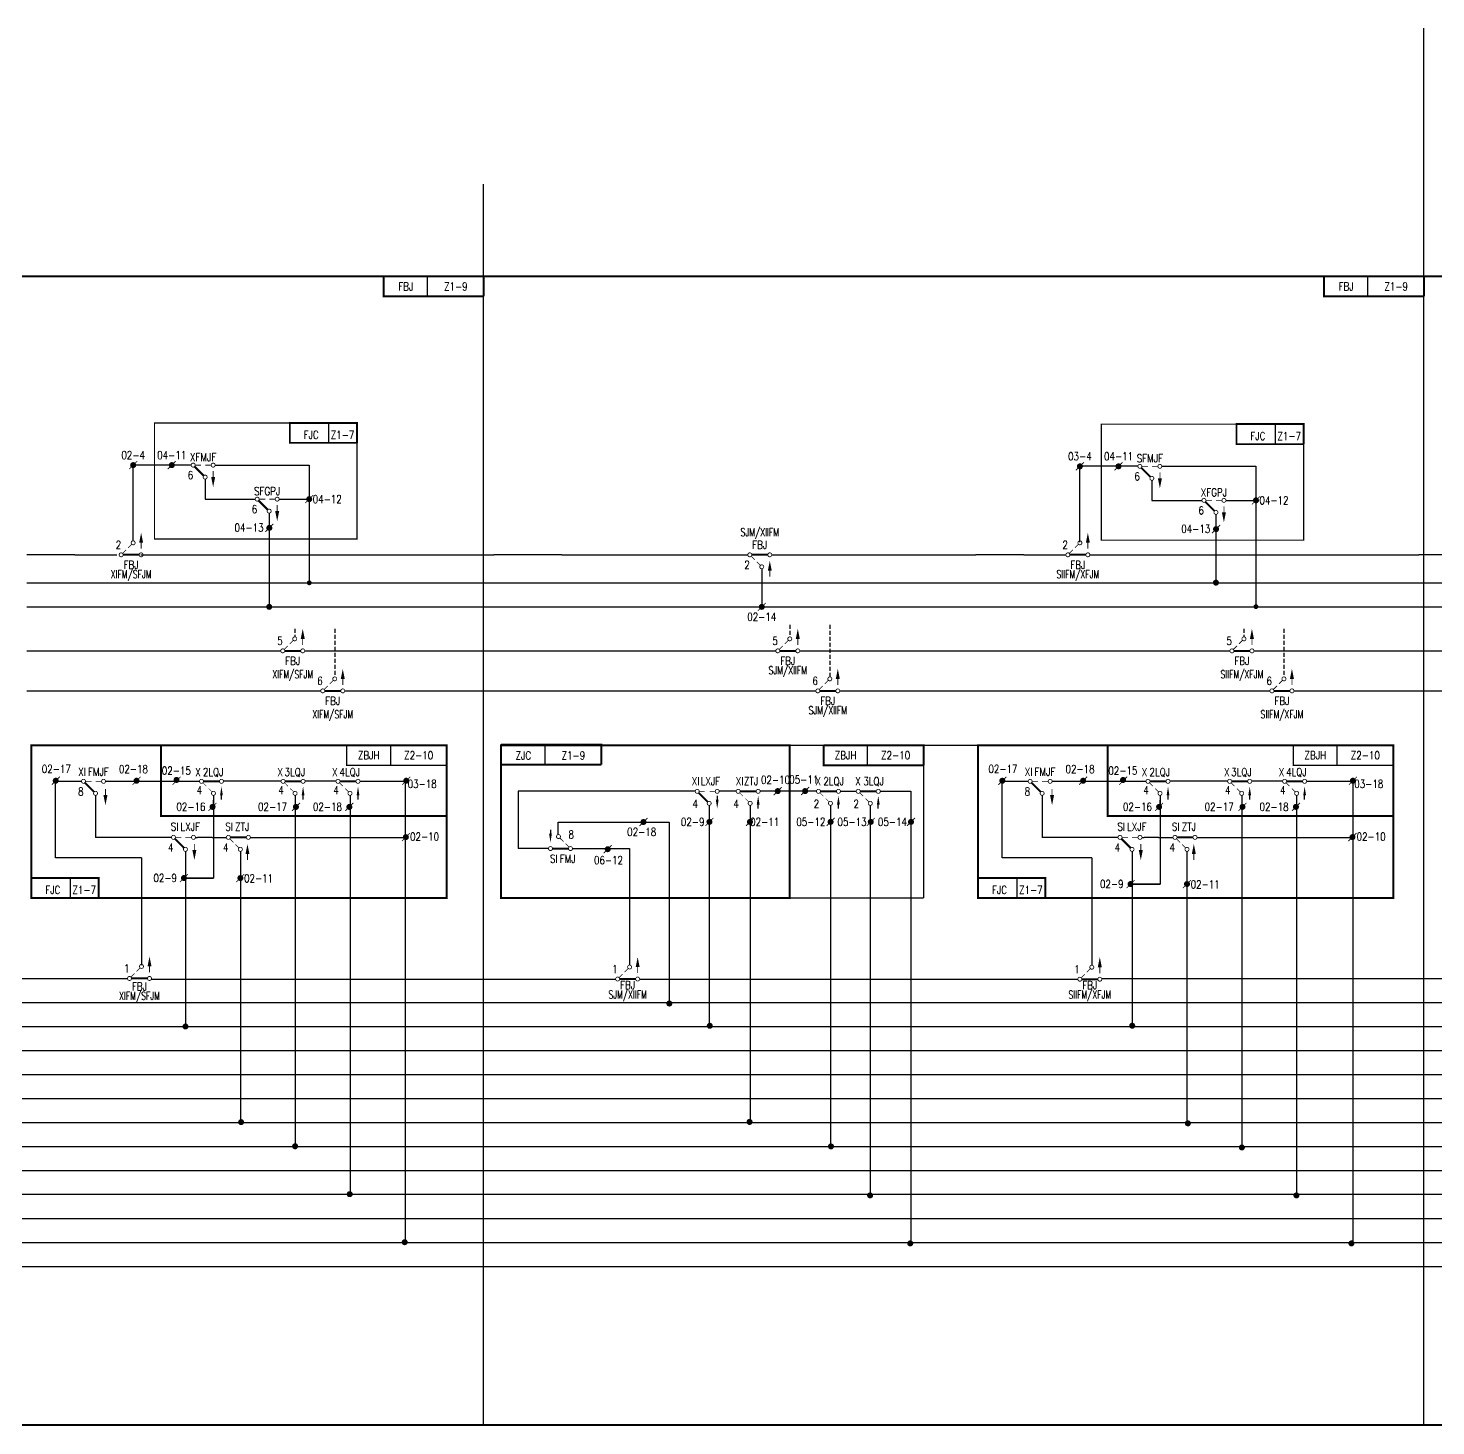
# Model space of a CAD drawing. Extents: x 0 to 1048, y 0 to 349.
# Drawn here: x 266.2 to 618, y -0.3 to 349 of the extents above; entities that cross this region are included whole.
import ezdxf
from ezdxf.enums import TextEntityAlignment as Align

# ---------------------------------------------------------------- set-up
doc = ezdxf.new("R2010")
doc.units = 0
doc.header["$MEASUREMENT"] = 0
doc.linetypes.add('DASHEDX2', pattern=[1.5, 1, -0.5])
doc.layers.get('0').update_dxf_attribs({"linetype": 'CONTINUOUS'})
doc.styles.get("Standard").update_dxf_attribs({"font": 'txt.shx', "bigfont": 'hztxt.shx'})

msp = doc.modelspace()

# ---------------------------------------------------------------- linework, layer by layer
for p, q in [((615, 0), (615, 349)), ((380, 0), (380, 310)), ((306.9, 239.81), (292.4, 239.81)), ((292.4, 220.9), (292.4, 239.54)), ((312.9, 239.81), (336.4, 239.81)), ((336.4, 239.81), (336.4, 225.49)), ((543.51, 239.51), (529.01, 239.51)), ((529.01, 220.6), (529.01, 239.24)), ((549.51, 239.51), (573.01, 239.51)), ((573.01, 239.51), (573.01, 225.19)), ((310.4, 236.3), (310.4, 231.31)), ((547.01, 236), (547.01, 231.01)), ((310.4, 231.31), (322.9, 231.31)), ((328.9, 231.31), (336.4, 231.31)), ((547.01, 231.01), (559.51, 231.01)), ((565.51, 231.01), (573.01, 231.01)), ((529.01, 220.9), (529.01, 227.4)), ((277.79, 217.4), (265.79, 217.4)), ((277.79, 217.4), (288.29, 217.4)), ((294.29, 217.4), (350.79, 217.4)), ((294.9, 217.4), (309.9, 217.4)), ((350.79, 217.4), (382.51, 217.4)), ((399.51, 217.4), (382.51, 217.4)), ((399.51, 217.4), (446.01, 217.4)), ((452.01, 217.4), (498.51, 217.4)), ((498.51, 217.4), (503.01, 217.4)), ((515.01, 217.4), (503.01, 217.4)), ((515.01, 217.4), (525.51, 217.4)), ((531.51, 217.4), (546.51, 217.4)), ((546.01, 217.4), (588.01, 217.4)), ((588.01, 217.4), (613.74, 217.4)), ((623.74, 217.4), (613.74, 217.4)), ((449.51, 213.9), (449.51, 204.4)), ((265.79, 210.4), (382.51, 210.4)), ((382.51, 210.4), (503.01, 210.4)), ((503.01, 210.4), (613.74, 210.4)), ((613.74, 210.4), (668.24, 210.4)), ((265.79, 204.4), (382.51, 204.4)), ((382.51, 204.4), (503.01, 204.4)), ((503.01, 204.4), (613.74, 204.4)), ((613.74, 204.4), (668.24, 204.4)), ((265.79, 193.4), (288.79, 193.4)), ((288.79, 193.4), (329.29, 193.4)), ((335.29, 193.4), (361.79, 193.4)), ((361.79, 193.4), (382.51, 193.4)), ((382.51, 193.4), (399.51, 193.4)), ((399.51, 193.4), (453.01, 193.4)), ((459.01, 193.4), (498.51, 193.4)), ((498.51, 193.4), (503.01, 193.4)), ((503.01, 193.4), (526.01, 193.4)), ((526.01, 193.4), (566.51, 193.4)), ((572.51, 193.4), (599.01, 193.4)), ((599.01, 193.4), (613.74, 193.4)), ((613.74, 193.4), (625.74, 193.4)), ((265.79, 183.4), (288.79, 183.4)), ((288.79, 183.4), (339.29, 183.4)), ((345.29, 183.4), (361.79, 183.4)), ((361.79, 183.4), (382.51, 183.4)), ((382.51, 183.4), (399.51, 183.4)), ((399.51, 183.4), (463.01, 183.4)), ((469.01, 183.4), (498.51, 183.4)), ((498.51, 183.4), (503.01, 183.4)), ((503.01, 183.4), (526.01, 183.4)), ((526.01, 183.4), (576.51, 183.4)), ((582.51, 183.4), (599.01, 183.4)), ((599.01, 183.4), (613.74, 183.4)), ((613.74, 183.4), (625.74, 183.4)), ((489.96, 169.8), (503.56, 169.8)), ((426.37, 150.61), (426.37, 105.54)), ((294.51, 141.65), (294.51, 114.89)), ((416.49, 144), (416.49, 114.89)), ((531.99, 141.65), (531.99, 114.85)), ((266.98, 131.63), (266.98, 136.63)), ((305.47, 136.63), (312.47, 136.63)), ((503.56, 131.63), (503.56, 136.63)), ((503.59, 131.93), (503.59, 136.93)), ((542.04, 135.13), (549.04, 135.13)), ((181.99, 111.54), (290.99, 111.54)), ((296.97, 111.39), (412.99, 111.39)), ((418.99, 111.35), (528.49, 111.35)), ((534.44, 111.57), (624.99, 111.57)), ((70.79, 105.54), (978.07, 105.54))]:
    msp.add_line(p, q)
at = {"color": 7}
for p, q in [((366, 282), (366, 287)), ((601, 282), (601, 287)), ((331.53, 245.36), (331.53, 250.36)), ((341.33, 245.36), (341.33, 250.36)), ((568.14, 245.06), (568.14, 250.06)), ((577.94, 245.06), (577.94, 250.06)), ((356.77, 164.8), (356.77, 169.8)), ((395.37, 165), (395.37, 170)), ((475.96, 164.8), (475.96, 169.8)), ((593.35, 164.8), (593.35, 169.8)), ((285.5, 160.8), (308.97, 160.8)), ((522.07, 160.8), (545.54, 160.8)), ((432.87, 158.3), (388.61, 158.3)), ((388.61, 158.3), (388.61, 144)), ((436.37, 154.8), (436.37, 99.54)), ((443.11, 158.3), (438.87, 158.3)), ((446.61, 154.8), (446.61, 75.54)), ((463.17, 158.3), (449.11, 158.3)), ((466.67, 154.8), (466.67, 69.58)), ((469.17, 158.3), (473.13, 158.3)), ((476.63, 154.8), (476.63, 57.58)), ((479.13, 158.3), (486.73, 158.3)), ((486.73, 158.3), (486.73, 45.58)), ((398.59, 150.61), (426.37, 150.61)), ((398.59, 147.49), (398.59, 150.61)), ((301.97, 146.8), (283, 146.8)), ((538.54, 146.8), (519.57, 146.8)), ((396.2, 144), (388.61, 144)), ((402.2, 144), (416.49, 144)), ((276.78, 131.63), (276.78, 136.63)), ((312.47, 136.63), (305.47, 136.63)), ((513.36, 131.63), (513.36, 136.63)), ((549.04, 135.13), (542.04, 135.13))]:
    msp.add_line(p, q, dxfattribs=at)
at = {"linetype": 'Continuous'}
for p, q in [((326.4, 227.87), (326.4, 204.4)), ((336.4, 225.49), (336.4, 210.4)), ((563.01, 227.57), (563.01, 210.4)), ((573.01, 225.19), (573.01, 210.1)), ((573.01, 223.4), (573.01, 204.4)), ((563.01, 219.9), (563.01, 210.4))]:
    msp.add_line(p, q, dxfattribs=at)
at = {"linetype": 'DASHEDX2'}
for p, q in [((332.79, 198.9), (332.79, 196.9)), ((342.79, 198.9), (342.79, 186.9)), ((456.51, 199.9), (456.51, 196.9)), ((466.51, 199.9), (466.51, 186.9)), ((570.01, 198.9), (570.01, 196.9)), ((580.01, 198.9), (580.01, 186.9))]:
    msp.add_line(p, q, dxfattribs=at)
at = {"color": 7, "linetype": 'Continuous'}
for p, q in [((273.02, 141.65), (273.02, 160.8)), ((273.02, 160.8), (279.5, 160.8)), ((329.37, 160.8), (314.97, 160.8)), ((343.1, 160.8), (335.37, 160.8)), ((349.1, 160.8), (360.28, 160.8)), ((360.39, 160.68), (360.39, 45.57)), ((509.59, 160.8), (516.07, 160.8)), ((509.59, 141.65), (509.59, 160.8)), ((565.95, 160.8), (551.54, 160.8)), ((579.68, 160.8), (571.95, 160.8)), ((585.68, 160.8), (596.86, 160.8)), ((597.23, 161.32), (597.23, 45.59)), ((283, 157.3), (283, 146.8)), ((312.47, 157.3), (312.47, 154.8)), ((312.47, 154.8), (312.47, 136.63)), ((332.87, 157.3), (332.87, 69.57)), ((346.6, 157.3), (346.6, 57.57)), ((519.57, 157.3), (519.57, 146.8)), ((549.04, 157.3), (549.04, 154.8)), ((549.04, 154.8), (549.04, 135.13)), ((569.45, 157.3), (569.45, 69.59)), ((583.18, 157.3), (583.18, 57.59)), ((307.97, 146.8), (308.47, 146.8)), ((312.12, 146.8), (308.47, 146.8)), ((312.12, 146.8), (315.7, 146.8)), ((321.7, 146.8), (360.28, 146.8)), ((544.54, 146.8), (545.04, 146.8)), ((548.7, 146.8), (545.04, 146.8)), ((548.7, 146.8), (552.28, 146.8)), ((558.28, 146.8), (596.86, 146.8)), ((294.51, 141.65), (273.02, 141.65)), ((305.47, 143.3), (305.47, 99.54)), ((319.2, 143.3), (319.2, 136.63)), ((531.99, 141.65), (509.59, 141.65)), ((542.04, 143.3), (542.04, 99.54)), ((555.78, 143.3), (555.78, 135.13)), ((319.2, 136.63), (319.2, 75.54)), ((555.78, 135.13), (555.78, 75.54))]:
    msp.add_line(p, q, dxfattribs=at)
at = {"color": 3}
for p, q in [((312.47, 154.11), (312.47, 156.11)), ((549.04, 154.11), (549.04, 156.11)), ((978.07, 57.54), (70.79, 57.54)), ((70.79, 51.54), (978.07, 51.54))]:
    msp.add_line(p, q, dxfattribs=at)
at = {"color": 1}
for p, q in [((70.79, 99.54), (978.07, 99.54)), ((70.79, 93.54), (978.07, 93.54)), ((70.79, 87.54), (978.07, 87.54)), ((70.79, 81.54), (978.07, 81.54))]:
    msp.add_line(p, q, dxfattribs=at)
at = {"color": 2}
for p, q in [((70.79, 75.54), (978.07, 75.54)), ((70.79, 69.54), (978.07, 69.54)), ((70.79, 63.54), (978.07, 63.54))]:
    msp.add_line(p, q, dxfattribs=at)
at = {"color": 5}
for p, q in [((70.79, 45.54), (978.07, 45.54)), ((70.79, 39.54), (978.07, 39.54))]:
    msp.add_line(p, q, dxfattribs=at)
at = {"color": 0, "const_width": 0.5}
msp.add_lwpolyline([(0, 0), (1047.26, 0), (1047.26, 287), (0, 287)], close=True, dxfattribs=at)
at = {"color": 7}
for points, const_width in [([(355, 287), (355, 282), (380, 282)], 0.5), ([(355, 287), (380, 287), (380, 282)], 0.5), ([(590, 287), (590, 282), (615, 282)], 0.5), ([(590, 287), (615, 287), (615, 282)], 0.5), ([(331.33, 250.36), (348.33, 250.36), (348.33, 245.36)], 0.5), ([(348.33, 250.36), (348.33, 245.36), (331.53, 245.36), (331.53, 250.36)], 0.4), ([(567.94, 250.06), (584.94, 250.06), (584.94, 245.06)], 0.5), ([(584.94, 250.06), (584.94, 245.06), (568.14, 245.06), (568.14, 250.06)], 0.4), ([(370.77, 152.16), (299.4, 152.16), (299.4, 169.8)], 0.5), ([(345.77, 169.8), (345.77, 164.8), (370.77, 164.8), (370.77, 169.8)], 0.4), ([(384.37, 170), (409.37, 170), (409.37, 165)], 0.5), ([(384.37, 170), (384.37, 165), (409.37, 165)], 0.5), ([(464.96, 169.8), (489.96, 169.8), (489.96, 164.8)], 0.5), ([(464.96, 169.8), (464.96, 164.8), (489.96, 164.8)], 0.5), ([(607.35, 152.16), (535.97, 152.16), (535.97, 169.8)], 0.5), ([(582.35, 169.8), (582.35, 164.8), (607.35, 164.8), (607.35, 169.8)], 0.4), ([(280.26, 160.54), (282.64, 158.16)], 0.5), ([(280.5, 160.8), (282, 160.8)], 0.2), ([(283, 160.8), (284.5, 160.8)], 0.2), ([(285.48, 157.36), (285.48, 158.86)], 0.2), ([(313.97, 160.8), (309.97, 160.8)], 0.5), ([(309.82, 160.45), (310.67, 159.6)], 0.15), ([(311.27, 159), (312.11, 158.16)], 0.15), ([(334.37, 160.8), (330.37, 160.8)], 0.5), ([(330.23, 160.45), (331.07, 159.6)], 0.15), ([(331.67, 159), (332.52, 158.16)], 0.15), ([(348.1, 160.8), (344.1, 160.8)], 0.5), ([(343.96, 160.45), (344.8, 159.6)], 0.15), ([(345.4, 159), (346.25, 158.16)], 0.15), ([(435.27, 158.3), (433.87, 158.3)], 0.15), ([(437.87, 158.3), (436.47, 158.3)], 0.15), ([(448.11, 158.3), (444.11, 158.3)], 0.5), ([(468.17, 158.3), (464.17, 158.3)], 0.5), ([(478.13, 158.3), (474.13, 158.3)], 0.5), ([(516.84, 160.54), (519.22, 158.16)], 0.5), ([(517.07, 160.8), (518.57, 160.8)], 0.2), ([(519.57, 160.8), (521.07, 160.8)], 0.2), ([(522.06, 157.36), (522.06, 158.86)], 0.2), ([(550.54, 160.8), (546.54, 160.8)], 0.5), ([(546.4, 160.45), (547.24, 159.6)], 0.15), ([(547.84, 159), (548.69, 158.16)], 0.15), ([(570.95, 160.8), (566.95, 160.8)], 0.5), ([(566.8, 160.45), (567.65, 159.6)], 0.15), ([(568.25, 159), (569.1, 158.16)], 0.15), ([(584.68, 160.8), (580.68, 160.8)], 0.5), ([(580.53, 160.45), (581.38, 159.6)], 0.15), ([(581.98, 159), (582.83, 158.16)], 0.15), ([(433.72, 157.95), (436.02, 155.66)], 0.5), ([(443.96, 157.95), (444.81, 157.1)], 0.15), ([(445.41, 156.5), (446.25, 155.66)], 0.15), ([(464.02, 157.95), (464.87, 157.1)], 0.15), ([(465.47, 156.5), (466.32, 155.66)], 0.15), ([(473.98, 157.95), (474.83, 157.1)], 0.15), ([(475.43, 156.5), (476.27, 155.66)], 0.15), ([(302.73, 146.54), (305.11, 144.16)], 0.5), ([(302.97, 146.8), (304.47, 146.8)], 0.2), ([(305.47, 146.8), (306.97, 146.8)], 0.2), ([(307.7, 143.61), (307.7, 145.11)], 0.2), ([(317.45, 145.55), (316.51, 146.5)], 0.2), ([(320.7, 146.8), (316.7, 146.8)], 0.5), ([(318.88, 144.12), (317.95, 145.05)], 0.2), ([(397.2, 144), (401.2, 144)], 0.5), ([(399.01, 146.68), (399.95, 145.75)], 0.2), ([(400.45, 145.25), (401.39, 144.31)], 0.2), ([(539.31, 146.54), (541.69, 144.16)], 0.5), ([(539.54, 146.8), (541.04, 146.8)], 0.2), ([(542.04, 146.8), (543.54, 146.8)], 0.2), ([(544.23, 143.61), (544.23, 145.11)], 0.2), ([(554.03, 145.55), (553.09, 146.5)], 0.2), ([(557.28, 146.8), (553.28, 146.8)], 0.5), ([(555.46, 144.12), (554.53, 145.05)], 0.2), ([(320.97, 142.61), (320.97, 141.11)], 0.2), ([(557.49, 142.61), (557.49, 141.11)], 0.2)]:
    msp.add_lwpolyline(points, dxfattribs=dict(at, const_width=const_width))
for points, const_width in [([(297.74, 250.36), (297.74, 221.37), (348.33, 221.37), (348.33, 250.36), (297.74, 250.36)], 0.3), ([(534.36, 250.06), (534.36, 221.07), (584.94, 221.07), (584.94, 250.06), (534.36, 250.06)], 0.3), ([(291.4, 238.81), (293.4, 240.81)], 0.2), ([(301.05, 238.81), (303.05, 240.81)], 0.2), ([(307.67, 239.54), (310.04, 237.16)], 0.5), ([(307.9, 239.81), (309.4, 239.81)], 0.2), ([(310.4, 239.81), (311.9, 239.81)], 0.2), ([(528.01, 238.51), (530.01, 240.51)], 0.2), ([(537.67, 238.51), (539.67, 240.51)], 0.2), ([(544.28, 239.24), (546.66, 236.86)], 0.5), ([(544.51, 239.51), (546.01, 239.51)], 0.2), ([(547.01, 239.51), (548.51, 239.51)], 0.2), ([(312.4, 236.81), (312.4, 238.31)], 0.2), ([(549.01, 236.51), (549.01, 238.01)], 0.2), ([(335.4, 230.31), (337.4, 232.31)], 0.2), ([(323.67, 231.04), (326.04, 228.66)], 0.5), ([(323.9, 231.31), (325.4, 231.31)], 0.2), ([(326.4, 231.31), (327.9, 231.31)], 0.2), ([(328.4, 228.31), (328.4, 229.81)], 0.2), ([(560.28, 230.74), (562.66, 228.36)], 0.5), ([(560.51, 231.01), (562.01, 231.01)], 0.2), ([(563.01, 231.01), (564.51, 231.01)], 0.2), ([(565.01, 228.01), (565.01, 229.51)], 0.2), ([(572.01, 230.01), (574.01, 232.01)], 0.2), ([(325.43, 223.13), (327.43, 225.13)], 0.2), ([(562.05, 222.83), (564.05, 224.83)], 0.2), ([(289.72, 217.72), (290.65, 218.65)], 0.2), ([(291.15, 219.15), (292.09, 220.09)], 0.2), ([(294.4, 220.4), (294.4, 218.9)], 0.2), ([(526.33, 217.72), (527.26, 218.65)], 0.2), ([(527.76, 219.15), (528.71, 220.09)], 0.2), ([(531.01, 220.4), (531.01, 218.9)], 0.2), ([(293.9, 217.4), (289.9, 217.4)], 0.5), ([(447.76, 216.15), (446.82, 217.09)], 0.2), ([(451.01, 217.4), (447.01, 217.4)], 0.5), ([(449.2, 214.72), (448.26, 215.65)], 0.2), ([(530.51, 217.4), (526.51, 217.4)], 0.5), ([(451.51, 213.4), (451.51, 211.9)], 0.2), ([(448.51, 203.4), (450.51, 205.4)], 0.2), ([(330.11, 193.72), (331.04, 194.65)], 0.2), ([(334.29, 193.4), (330.29, 193.4)], 0.5), ([(331.54, 195.15), (332.48, 196.09)], 0.2), ([(334.79, 196.4), (334.79, 194.9)], 0.2), ([(453.83, 193.72), (454.76, 194.65)], 0.2), ([(458.01, 193.4), (454.01, 193.4)], 0.5), ([(455.26, 195.15), (456.21, 196.09)], 0.2), ([(458.51, 196.4), (458.51, 194.9)], 0.2), ([(567.33, 193.72), (568.26, 194.65)], 0.2), ([(571.51, 193.4), (567.51, 193.4)], 0.5), ([(568.76, 195.15), (569.71, 196.09)], 0.2), ([(572.01, 196.4), (572.01, 194.9)], 0.2), ([(344.79, 186.4), (344.79, 184.9)], 0.2), ([(468.51, 186.4), (468.51, 184.9)], 0.2), ([(582.01, 186.4), (582.01, 184.9)], 0.2), ([(340.11, 183.72), (341.04, 184.65)], 0.2), ([(344.29, 183.4), (340.29, 183.4)], 0.5), ([(341.54, 185.15), (342.48, 186.09)], 0.2), ([(463.83, 183.72), (464.76, 184.65)], 0.2), ([(468.01, 183.4), (464.01, 183.4)], 0.5), ([(465.26, 185.15), (466.21, 186.09)], 0.2), ([(577.33, 183.72), (578.26, 184.65)], 0.2), ([(581.51, 183.4), (577.51, 183.4)], 0.5), ([(578.76, 185.15), (579.71, 186.09)], 0.2), ([(456.49, 169.8), (489.96, 169.8)], 0.3), ([(489.96, 170), (489.96, 131.63)], 0.3), ([(272.06, 159.95), (274.06, 161.95)], 0.2), ([(292.25, 159.95), (294.25, 161.95)], 0.2), ([(302.25, 159.95), (304.25, 161.95)], 0.2), ([(359.65, 159.95), (361.65, 161.95)], 0.2), ([(508.64, 159.95), (510.64, 161.95)], 0.2), ([(528.83, 159.95), (530.83, 161.95)], 0.2), ([(538.83, 159.95), (540.83, 161.95)], 0.2), ([(596.23, 159.95), (598.23, 161.95)], 0.2), ([(452.49, 157.36), (454.49, 159.36)], 0.2), ([(459.34, 157.36), (461.34, 159.36)], 0.2), ([(311.24, 153.41), (313.24, 155.41)], 0.2), ([(332.08, 153.41), (334.08, 155.41)], 0.2), ([(345.43, 153.41), (347.43, 155.41)], 0.2), ([(547.82, 153.41), (549.82, 155.41)], 0.2), ([(568.66, 153.41), (570.66, 155.41)], 0.2), ([(582.01, 153.41), (584.01, 155.41)], 0.2), ([(418.93, 149.63), (420.93, 151.63)], 0.2), ([(435.43, 149.66), (437.43, 151.66)], 0.2), ([(445.55, 149.66), (447.55, 151.66)], 0.2), ([(465.72, 149.66), (467.72, 151.66)], 0.2), ([(475.75, 149.66), (477.75, 151.66)], 0.2), ([(485.79, 149.66), (487.79, 151.66)], 0.2), ([(359.56, 145.86), (361.56, 147.86)], 0.2), ([(596.13, 145.86), (598.13, 147.86)], 0.2), ([(410, 142.84), (412, 144.84)], 0.2), ([(304.09, 135.63), (306.09, 137.63)], 0.2), ([(318.2, 135.63), (320.2, 137.63)], 0.2), ([(266.78, 136.63), (283.78, 136.63), (283.78, 131.63)], 0.5), ([(283.78, 136.63), (283.78, 131.63), (266.98, 131.63), (266.98, 136.63)], 0.4), ([(503.36, 136.63), (520.36, 136.63), (520.36, 131.63)], 0.5), ([(520.36, 136.63), (520.36, 131.63), (503.56, 131.63), (503.56, 136.63)], 0.4), ([(540.67, 134.13), (542.67, 136.13)], 0.2), ([(554.78, 134.13), (556.78, 136.13)], 0.2), ([(456.49, 131.63), (489.96, 131.63)], 0.3), ([(291.81, 111.86), (292.74, 112.79)], 0.2), ([(293.24, 113.29), (294.19, 114.24)], 0.2), ([(296.49, 114.54), (296.49, 113.04)], 0.2), ([(413.81, 111.71), (414.74, 112.64)], 0.2), ([(415.24, 113.14), (416.19, 114.08)], 0.2), ([(418.49, 114.39), (418.49, 112.89)], 0.2), ([(529.31, 111.67), (530.24, 112.6)], 0.2), ([(530.74, 113.1), (531.69, 114.04)], 0.2), ([(533.99, 114.35), (533.99, 112.85)], 0.2), ([(295.99, 111.54), (291.99, 111.54)], 0.5), ([(417.99, 111.39), (413.99, 111.39)], 0.5), ([(533.49, 111.35), (529.49, 111.35)], 0.5)]:
    msp.add_lwpolyline(points, dxfattribs=dict(const_width=const_width))
for points, const_width in [([(292.03, 239.81, 1), (292.78, 239.81, 1)], 0.75), ([(301.68, 239.81, 1), (302.43, 239.81, 1)], 0.75), ([(528.64, 239.51, 1), (529.39, 239.51, 1)], 0.75), ([(538.29, 239.51, 1), (539.04, 239.51, 1)], 0.75), ([(336.03, 231.31, 1), (336.78, 231.31, 1)], 0.75), ([(572.64, 231.01, 1), (573.39, 231.01, 1)], 0.75), ([(326.06, 224.13, 1), (326.81, 224.13, 1)], 0.75), ([(562.67, 223.83, 1), (563.42, 223.83, 1)], 0.75), ([(562.64, 210.45, 1), (563.39, 210.45, 1)], 0.75), ([(336.1, 210.4, 1), (336.7, 210.4, 1)], 0.6), ([(326.03, 204.4, 1), (326.78, 204.4, 1)], 0.75), ([(449.14, 204.4, 1), (449.89, 204.4, 1)], 0.75), ([(572.71, 204.45, 1), (573.31, 204.45, 1)], 0.6), ([(302.86, 161.14, 1), (303.61, 161.14, 1)], 0.75), ([(539.44, 161.14, 1), (540.19, 161.14, 1)], 0.75), ([(272.68, 160.95, 1), (273.43, 160.95, 1)], 0.75), ([(292.87, 160.95, 1), (293.62, 160.95, 1)], 0.75), ([(360.28, 160.95, 1), (361.03, 160.95, 1)], 0.75), ([(453.12, 158.36, 1), (453.87, 158.36, 1)], 0.75), ([(459.97, 158.36, 1), (460.72, 158.36, 1)], 0.75), ([(509.26, 160.95, 1), (510.01, 160.95, 1)], 0.75), ([(529.45, 160.95, 1), (530.2, 160.95, 1)], 0.75), ([(596.86, 160.95, 1), (597.61, 160.95, 1)], 0.75), ([(311.87, 154.41, 1), (312.62, 154.41, 1)], 0.75), ([(332.71, 154.41, 1), (333.46, 154.41, 1)], 0.75), ([(346.06, 154.41, 1), (346.81, 154.41, 1)], 0.75), ([(548.44, 154.41, 1), (549.19, 154.41, 1)], 0.75), ([(569.28, 154.41, 1), (570.03, 154.41, 1)], 0.75), ([(582.63, 154.41, 1), (583.38, 154.41, 1)], 0.75), ([(419.56, 150.63, 1), (420.31, 150.63, 1)], 0.75), ([(436.06, 150.66, 1), (436.81, 150.66, 1)], 0.75), ([(446.18, 150.66, 1), (446.93, 150.66, 1)], 0.75), ([(466.34, 150.66, 1), (467.09, 150.66, 1)], 0.75), ([(476.38, 150.66, 1), (477.13, 150.66, 1)], 0.75), ([(486.42, 150.66, 1), (487.17, 150.66, 1)], 0.75), ([(360.18, 146.86, 1), (360.93, 146.86, 1)], 0.75), ([(410.63, 143.84, 1), (411.38, 143.84, 1)], 0.75), ([(596.76, 146.86, 1), (597.51, 146.86, 1)], 0.75), ([(304.72, 136.63, 1), (305.47, 136.63, 1)], 0.75), ([(318.83, 136.63, 1), (319.58, 136.63, 1)], 0.75), ([(541.29, 135.13, 1), (542.04, 135.13, 1)], 0.75), ([(555.4, 135.13, 1), (556.15, 135.13, 1)], 0.75), ([(426.03, 105.28, 1), (426.78, 105.28, 1)], 0.75), ([(305.1, 99.54, 1), (305.85, 99.54, 1)], 0.75), ([(436.14, 99.71, 1), (436.89, 99.71, 1)], 0.75), ([(541.71, 99.74, 1), (542.46, 99.74, 1)], 0.75), ([(319.01, 75.64, 1), (319.76, 75.64, 1)], 0.75), ([(446.08, 75.69, 1), (446.83, 75.69, 1)], 0.75), ([(555.62, 75.34, 1), (556.37, 75.34, 1)], 0.75), ([(332.5, 69.61, 1), (333.25, 69.61, 1)], 0.75), ([(466.43, 69.57, 1), (467.18, 69.57, 1)], 0.75), ([(569.12, 69.31, 1), (569.87, 69.31, 1)], 0.75), ([(346.15, 57.64, 1), (346.9, 57.64, 1)], 0.75), ([(476.21, 57.34, 1), (476.96, 57.34, 1)], 0.75), ([(582.76, 57.34, 1), (583.51, 57.34, 1)], 0.75), ([(359.89, 45.64, 1), (360.64, 45.64, 1)], 0.75), ([(486.24, 45.34, 1), (486.99, 45.34, 1)], 0.75), ([(596.5, 45.34, 1), (597.25, 45.34, 1)], 0.75)]:
    msp.add_lwpolyline(points, format="xyb", close=True, dxfattribs=dict(const_width=const_width))
at = {"const_width": 0.2}
for points in [[(307.4, 240.31, -1), (307.4, 239.31, -1), (307.4, 240.31)], [(312.4, 240.31, -1), (312.4, 239.31, -1), (312.4, 240.31)], [(544.01, 240.01, -1), (544.01, 239.01, -1), (544.01, 240.01)], [(549.01, 240.01, -1), (549.01, 239.01, -1), (549.01, 240.01)], [(310.4, 237.31, -1), (310.4, 236.31, -1), (310.4, 237.31)], [(547.01, 237.01, -1), (547.01, 236.01, -1), (547.01, 237.01)], [(323.4, 231.81, -1), (323.4, 230.81, -1), (323.4, 231.81)], [(326.4, 228.81, -1), (326.4, 227.81, -1), (326.4, 228.81)], [(328.4, 231.81, -1), (328.4, 230.81, -1), (328.4, 231.81)], [(560.01, 231.51, -1), (560.01, 230.51, -1), (560.01, 231.51)], [(565.01, 231.51, -1), (565.01, 230.51, -1), (565.01, 231.51)], [(563.01, 228.51, -1), (563.01, 227.51, -1), (563.01, 228.51)], [(292.4, 220.9, -1), (292.4, 219.9, -1), (292.4, 220.9)], [(529.01, 220.9, -1), (529.01, 219.9, -1), (529.01, 220.9)], [(289.4, 217.9, -1), (289.4, 216.9, -1), (289.4, 217.9)], [(294.4, 217.9, -1), (294.4, 216.9, -1), (294.4, 217.9)], [(446.51, 217.9, -1), (446.51, 216.9, -1), (446.51, 217.9)], [(449.51, 214.9, -1), (449.51, 213.9, -1), (449.51, 214.9)], [(451.51, 217.9, -1), (451.51, 216.9, -1), (451.51, 217.9)], [(526.01, 217.9, -1), (526.01, 216.9, -1), (526.01, 217.9)], [(531.01, 217.9, -1), (531.01, 216.9, -1), (531.01, 217.9)], [(329.79, 193.9, -1), (329.79, 192.9, -1), (329.79, 193.9)], [(332.79, 196.9, -1), (332.79, 195.9, -1), (332.79, 196.9)], [(334.79, 193.9, -1), (334.79, 192.9, -1), (334.79, 193.9)], [(453.51, 193.9, -1), (453.51, 192.9, -1), (453.51, 193.9)], [(456.51, 196.9, -1), (456.51, 195.9, -1), (456.51, 196.9)], [(458.51, 193.9, -1), (458.51, 192.9, -1), (458.51, 193.9)], [(567.01, 193.9, -1), (567.01, 192.9, -1), (567.01, 193.9)], [(570.01, 196.9, -1), (570.01, 195.9, -1), (570.01, 196.9)], [(572.01, 193.9, -1), (572.01, 192.9, -1), (572.01, 193.9)], [(342.79, 186.9, -1), (342.79, 185.9, -1), (342.79, 186.9)], [(466.51, 186.9, -1), (466.51, 185.9, -1), (466.51, 186.9)], [(580.01, 186.9, -1), (580.01, 185.9, -1), (580.01, 186.9)], [(339.79, 183.9, -1), (339.79, 182.9, -1), (339.79, 183.9)], [(344.79, 183.9, -1), (344.79, 182.9, -1), (344.79, 183.9)], [(463.51, 183.9, -1), (463.51, 182.9, -1), (463.51, 183.9)], [(468.51, 183.9, -1), (468.51, 182.9, -1), (468.51, 183.9)], [(577.01, 183.9, -1), (577.01, 182.9, -1), (577.01, 183.9)], [(582.01, 183.9, -1), (582.01, 182.9, -1), (582.01, 183.9)], [(294.49, 115.04, -1), (294.49, 114.04, -1), (294.49, 115.04)], [(416.49, 114.89, -1), (416.49, 113.89, -1), (416.49, 114.89)], [(531.99, 114.85, -1), (531.99, 113.85, -1), (531.99, 114.85)], [(291.49, 112.04, -1), (291.49, 111.04, -1), (291.49, 112.04)], [(296.49, 112.04, -1), (296.49, 111.04, -1), (296.49, 112.04)], [(413.49, 111.89, -1), (413.49, 110.89, -1), (413.49, 111.89)], [(418.49, 111.89, -1), (418.49, 110.89, -1), (418.49, 111.89)], [(528.99, 111.85, -1), (528.99, 110.85, -1), (528.99, 111.85)], [(533.99, 111.85, -1), (533.99, 110.85, -1), (533.99, 111.85)]]:
    msp.add_lwpolyline(points, format="xyb", dxfattribs=at)
at = {"const_width": 0.5}
for points in [[(266.98, 131.63), (266.98, 169.8), (370.77, 169.8), (370.77, 131.63)], [(384.37, 131.63), (384.37, 169.8), (456.49, 169.8), (456.49, 131.63)], [(503.56, 131.63), (503.56, 169.8), (607.35, 169.8), (607.35, 131.63)], [(503.56, 131.63), (503.56, 169.8), (607.35, 169.8), (607.35, 131.63)]]:
    msp.add_lwpolyline(points, close=True, dxfattribs=at)
at = {"color": 7, "const_width": 0.2}
for points in [[(280, 161.3, -1), (280, 160.3, -1), (280, 161.3)], [(283, 158.3, -1), (283, 157.3, -1), (283, 158.3)], [(285, 161.3, -1), (285, 160.3, -1), (285, 161.3)], [(516.57, 161.3, -1), (516.57, 160.3, -1), (516.57, 161.3)], [(519.57, 158.3, -1), (519.57, 157.3, -1), (519.57, 158.3)], [(521.57, 161.3, -1), (521.57, 160.3, -1), (521.57, 161.3)], [(302.47, 147.3, -1), (302.47, 146.3, -1), (302.47, 147.3)], [(305.47, 144.3, -1), (305.47, 143.3, -1), (305.47, 144.3)], [(307.47, 147.3, -1), (307.47, 146.3, -1), (307.47, 147.3)], [(316.2, 147.3, -1), (316.2, 146.3, -1), (316.2, 147.3)], [(319.2, 144.3, -1), (319.2, 143.3, -1), (319.2, 144.3)], [(321.2, 147.3, -1), (321.2, 146.3, -1), (321.2, 147.3)], [(396.7, 143.5, -1), (396.7, 144.5, -1), (396.7, 143.5)], [(398.7, 146.5, -1), (398.7, 147.5, -1), (398.7, 146.5)], [(401.7, 143.5, -1), (401.7, 144.5, -1), (401.7, 143.5)], [(539.04, 147.3, -1), (539.04, 146.3, -1), (539.04, 147.3)], [(542.04, 144.3, -1), (542.04, 143.3, -1), (542.04, 144.3)], [(544.04, 147.3, -1), (544.04, 146.3, -1), (544.04, 147.3)], [(552.78, 147.3, -1), (552.78, 146.3, -1), (552.78, 147.3)], [(555.78, 144.3, -1), (555.78, 143.3, -1), (555.78, 144.3)], [(557.78, 147.3, -1), (557.78, 146.3, -1), (557.78, 147.3)]]:
    msp.add_lwpolyline(points, format="xyb", dxfattribs=at)
for points in [[(309.97, 160.8, -1), (308.97, 160.8, -1)], [(312.97, 157.8, -1), (311.97, 157.8, -1)], [(314.97, 160.8, -1), (313.97, 160.8, -1)], [(330.37, 160.8, -1), (329.37, 160.8, -1)], [(333.37, 157.8, -1), (332.37, 157.8, -1)], [(335.37, 160.8, -1), (334.37, 160.8, -1)], [(344.1, 160.8, -1), (343.1, 160.8, -1)], [(347.1, 157.8, -1), (346.1, 157.8, -1)], [(349.1, 160.8, -1), (348.1, 160.8, -1)], [(433.87, 158.3, -1), (432.87, 158.3, -1)], [(438.87, 158.3, -1), (437.87, 158.3, -1)], [(444.11, 158.3, -1), (443.11, 158.3, -1)], [(449.11, 158.3, -1), (448.11, 158.3, -1)], [(464.17, 158.3, -1), (463.17, 158.3, -1)], [(469.17, 158.3, -1), (468.17, 158.3, -1)], [(474.13, 158.3, -1), (473.13, 158.3, -1)], [(479.13, 158.3, -1), (478.13, 158.3, -1)], [(546.54, 160.8, -1), (545.54, 160.8, -1)], [(549.54, 157.8, -1), (548.54, 157.8, -1)], [(551.54, 160.8, -1), (550.54, 160.8, -1)], [(566.95, 160.8, -1), (565.95, 160.8, -1)], [(569.95, 157.8, -1), (568.95, 157.8, -1)], [(571.95, 160.8, -1), (570.95, 160.8, -1)], [(580.68, 160.8, -1), (579.68, 160.8, -1)], [(583.68, 157.8, -1), (582.68, 157.8, -1)], [(585.68, 160.8, -1), (584.68, 160.8, -1)], [(436.87, 155.3, -1), (435.87, 155.3, -1)], [(447.11, 155.3, -1), (446.11, 155.3, -1)], [(467.17, 155.3, -1), (466.17, 155.3, -1)], [(477.13, 155.3, -1), (476.13, 155.3, -1)]]:
    msp.add_lwpolyline(points, format="xyb", close=True, dxfattribs=at)
at = {"color": 7}
for points in [[(314.47, 159.5, 0, 0.7, 0), (314.47, 157.3, 0.7, 0.7, 0)], [(334.87, 159.5, 0, 0.7, 0), (334.87, 157.3, 0.7, 0.7, 0)], [(348.6, 159.5, 0, 0.7, 0), (348.6, 157.3, 0.7, 0.7, 0)], [(551.04, 159.5, 0, 0.7, 0), (551.04, 157.3, 0.7, 0.7, 0)], [(571.45, 159.5, 0, 0.7, 0), (571.45, 157.3, 0.7, 0.7, 0)], [(585.18, 159.5, 0, 0.7, 0), (585.18, 157.3, 0.7, 0.7, 0)], [(438.37, 153.99, 0, 0.7, 0), (438.37, 156.19, 0.7, 0.7, 0)], [(448.61, 157.19, 0, 0.7, 0), (448.61, 154.99, 0.7, 0.7, 0)], [(468.67, 157.19, 0, 0.7, 0), (468.67, 154.99, 0.7, 0.7, 0)], [(478.63, 157.19, 0, 0.7, 0), (478.63, 154.99, 0.7, 0.7, 0)], [(396.7, 145.51, 0, 0.7, 0), (396.7, 147.71, 0.7, 0.7, 0)]]:
    msp.add_lwpolyline(points, format="xyseb", dxfattribs=at)
for points in [[(314.47, 156.3), (314.47, 157.3)], [(334.87, 156.3), (334.87, 157.3)], [(348.6, 156.3), (348.6, 157.3)], [(438.37, 157.19), (438.37, 156.19)], [(448.61, 153.99), (448.61, 154.99)], [(468.67, 153.99), (468.67, 154.99)], [(478.63, 153.99), (478.63, 154.99)], [(551.04, 156.3), (551.04, 157.3)], [(571.45, 156.3), (571.45, 157.3)], [(585.18, 156.3), (585.18, 157.3)], [(396.7, 148.71), (396.7, 147.71)]]:
    msp.add_lwpolyline(points, dxfattribs=at)
for points in [[(312.9, 236.81), (311.9, 236.81), (312.4, 234.31)], [(549.51, 236.51), (548.51, 236.51), (549.01, 234.01)], [(328.9, 228.31), (327.9, 228.31), (328.4, 225.81)], [(565.51, 228.01), (564.51, 228.01), (565.01, 225.51)], [(293.9, 220.4), (294.9, 220.4), (294.4, 222.9)], [(530.51, 220.4), (531.51, 220.4), (531.01, 222.9)], [(451.01, 213.4), (452.01, 213.4), (451.51, 215.9)], [(334.29, 196.4), (335.29, 196.4), (334.79, 198.9)], [(458.01, 196.4), (459.01, 196.4), (458.51, 198.9)], [(571.51, 196.4), (572.51, 196.4), (572.01, 198.9)], [(344.29, 186.4), (345.29, 186.4), (344.79, 188.9)], [(468.01, 186.4), (469.01, 186.4), (468.51, 188.9)], [(581.51, 186.4), (582.51, 186.4), (582.01, 188.9)], [(295.99, 114.54), (296.99, 114.54), (296.49, 117.04)], [(417.99, 114.39), (418.99, 114.39), (418.49, 116.89)], [(533.49, 114.35), (534.49, 114.35), (533.99, 116.85)]]:
    msp.add_solid(points)
for points in [[(285.98, 157.36), (284.98, 157.36), (285.48, 154.86)], [(522.56, 157.36), (521.56, 157.36), (522.06, 154.86)], [(321.47, 142.61), (320.47, 142.61), (320.97, 145.11)], [(557.99, 142.61), (556.99, 142.61), (557.49, 145.11)], [(307.2, 143.61), (308.2, 143.61), (307.7, 141.11)], [(543.73, 143.61), (544.73, 143.61), (544.23, 141.11)]]:
    msp.add_solid(points, dxfattribs=at)

# ---------------------------------------------------------------- texts
at = {"color": 7, "width": 0.8}
for s, p in [('FBJ', (360.55, 284.46)), ('Z1-9', (373.05, 284.46)), ('FBJ', (595.55, 284.46)), ('Z1-9', (608.05, 284.46)), ('FJC', (336.88, 247.38)), ('Z1-7', (344.72, 247.38)), ('FJC', (573.49, 247.08)), ('Z1-7', (581.34, 247.08)), ('ZBJH', (351.27, 167.3)), ('Z2-10', (363.77, 167.3)), ('ZJC', (389.92, 167.26)), ('Z1-9', (402.42, 167.26)), ('ZBJH', (470.46, 167.3)), ('Z2-10', (482.96, 167.3)), ('ZBJH', (587.85, 167.3)), ('Z2-10', (600.35, 167.3)), ('4', (308.97, 158.61)), ('4', (329.37, 158.61)), ('4', (343.1, 158.61)), ('4', (545.54, 158.61)), ('4', (565.95, 158.61)), ('4', (579.68, 158.61)), ('4', (432.87, 155.19)), ('4', (443.11, 155.19)), ('2', (463.17, 155.19)), ('2', (473.13, 155.19)), ('FJC', (272.33, 133.66)), ('Z1-7', (280.17, 133.66)), ('FJC', (508.91, 133.66)), ('Z1-7', (516.75, 133.66))]:
    msp.add_text(s, height=2, dxfattribs=at).set_placement(p, align=Align.MIDDLE)
at = {"color": 3, "width": 0.8}
for s, p in [('02-4', (292.4, 241.31)), ('04-11', (302.05, 241.31)), ('XFMJF', (309.9, 240.81)), ('03-4', (529.01, 241.01)), ('04-11', (538.67, 241.01)), ('SFMJF', (546.51, 240.51)), ('SFGPJ', (325.9, 232.31)), ('04-12', (340.9, 230.31)), ('XFGPJ', (562.51, 232.01)), ('04-12', (577.51, 230.01)), ('04-13', (321.37, 223.19)), ('04-13', (557.98, 222.89)), ('02-14', (449.51, 200.9))]:
    msp.add_text(s, height=2, dxfattribs=at).set_placement(p, align=Align.CENTER)
at = {"width": 0.8}
for s, p in [('6', (307.4, 236.31)), ('6', (544.01, 236.01)), ('6', (323.4, 227.81)), ('6', (560.01, 227.51)), ('2', (289.4, 218.9)), ('2', (526.01, 218.9)), ('2', (446.51, 213.9)), ('5', (329.79, 194.9)), ('5', (567.01, 194.9)), ('6', (339.79, 184.9)), ('6', (577.01, 184.9)), ('1', (291.49, 113.04)), ('1', (528.99, 112.85))]:
    msp.add_text(s, height=2, dxfattribs=at).set_placement(p, align=Align.RIGHT)
at = {"color": 3, "width": 0.7}
for s, p in [('SJM/XIIFM', (449.01, 222.9)), ('XIFM/SFJM', (291.9, 212.4)), ('SIIFM/XFJM', (528.51, 212.4)), ('XIFM/SFJM', (332.29, 187.4)), ('SJM/XIIFM', (456.01, 188.4)), ('SIIFM/XFJM', (569.51, 187.4)), ('SJM/XIIFM', (466.01, 178.4)), ('XIFM/SFJM', (342.29, 177.4)), ('SIIFM/XFJM', (579.51, 177.4)), ('XIFM/SFJM', (293.99, 107.04)), ('SJM/XIIFM', (415.99, 107.39)), ('SIIFM/XFJM', (531.49, 107.35))]:
    msp.add_text(s, height=2, dxfattribs=at).set_placement(p, align=Align.MIDDLE)
at = {"width": 0.8}
for p in [(449.01, 218.9), (291.9, 213.9), (528.51, 213.9), (332.29, 189.9), (456.01, 189.9), (569.51, 189.9), (342.29, 179.9), (466.01, 179.9), (579.51, 179.9), (293.99, 108.54), (415.99, 108.89), (531.49, 108.85)]:
    msp.add_text('FBJ', height=2, dxfattribs=at).set_placement(p, align=Align.CENTER)
at = {"color": 3, "width": 0.8}
for s, p in [('5', (453.51, 194.9)), ('6', (463.51, 184.9)), ('1', (413.49, 112.89))]:
    msp.add_text(s, height=2, dxfattribs=at).set_placement(p, align=Align.RIGHT)
at = {"color": 7, "width": 0.8}
for p in [(269.56, 163.9), (506.14, 163.9)]:
    msp.add_text('02-17', height=2, dxfattribs=at).set_placement(p, align=Align.MIDDLE_LEFT)
for s, p in [('XI', (280.59, 162.21)), ('X', (309.29, 162.12)), ('X', (329.83, 162.12)), ('X', (343.49, 162.12)), ('XI', (517.17, 162.21)), ('X', (545.86, 162.12)), ('X', (566.41, 162.12)), ('X', (580.07, 162.12)), ('8', (280, 157.24)), ('XI', (433.94, 159.82)), ('XI', (444.93, 159.82)), ('X', (464.3, 159.81)), ('X', (474.26, 159.81)), ('8', (516.57, 157.24)), ('SI', (303.73, 148.46)), ('SI', (317.35, 148.46)), ('SI', (540.31, 148.46)), ('SI', (553.92, 148.46)), ('4', (302.47, 143.28)), ('4', (316.2, 143.28)), ('4', (539.04, 143.28)), ('4', (552.78, 143.28)), ('SI', (398.5, 140.44)), ('02-9', (303.35, 135.65)), ('02-9', (539.93, 134.15))]:
    msp.add_text(s, height=2, dxfattribs=at).set_placement(p, align=Align.RIGHT)
for s, p in [('FMJF', (281.1, 162.21)), ('2LQJ', (309.83, 162.12)), ('3LQJ', (330.24, 162.12)), ('4LQJ', (343.97, 162.12)), ('FMJF', (517.68, 162.21)), ('2LQJ', (546.41, 162.12)), ('3LQJ', (566.82, 162.12)), ('4LQJ', (580.55, 162.12)), ('LXJF', (434.24, 159.82)), ('ZTJ', (445.06, 159.82)), ('2LQJ', (464.9, 159.81)), ('3LQJ', (474.88, 159.81)), ('LXJF', (304.24, 148.46)), ('ZTJ', (317.89, 148.46)), ('LXJF', (540.81, 148.46)), ('ZTJ', (554.47, 148.46)), ('FMJ', (399.02, 140.44))]:
    msp.add_text(s, height=2, dxfattribs=at).set_placement(p)
for s, p in [('02-18', (296.11, 163.86)), ('02-15', (306.82, 163.47)), ('02-18', (532.69, 163.86)), ('02-15', (543.39, 163.47)), ('03-18', (368.27, 160.15)), ('03-18', (604.85, 160.15)), ('02-16', (310.47, 154.44)), ('02-17', (330.87, 154.44)), ('02-18', (344.6, 154.44)), ('02-16', (547.04, 154.44)), ('02-17', (567.45, 154.44)), ('02-18', (581.18, 154.44)), ('02-9', (435.19, 150.66)), ('02-11', (453.86, 150.66)), ('05-12', (465.41, 150.66)), ('05-13', (475.7, 150.66)), ('05-14', (485.8, 150.66)), ('8', (402.58, 147.49)), ('02-11', (327.38, 136.55)), ('02-11', (563.96, 135.05))]:
    msp.add_text(s, height=2, dxfattribs=at).set_placement(p, align=Align.MIDDLE_RIGHT)
for s, p in [('02-10', (452.94, 160.17)), ('05-11', (460.01, 160.23)), ('02-10', (365.23, 145.98)), ('02-18', (419.5, 147.17)), ('02-10', (601.8, 145.98)), ('06-12', (411.2, 140.1))]:
    msp.add_text(s, height=2, dxfattribs=at).set_placement(p, align=Align.CENTER)

doc.saveas('drawing.dxf')
